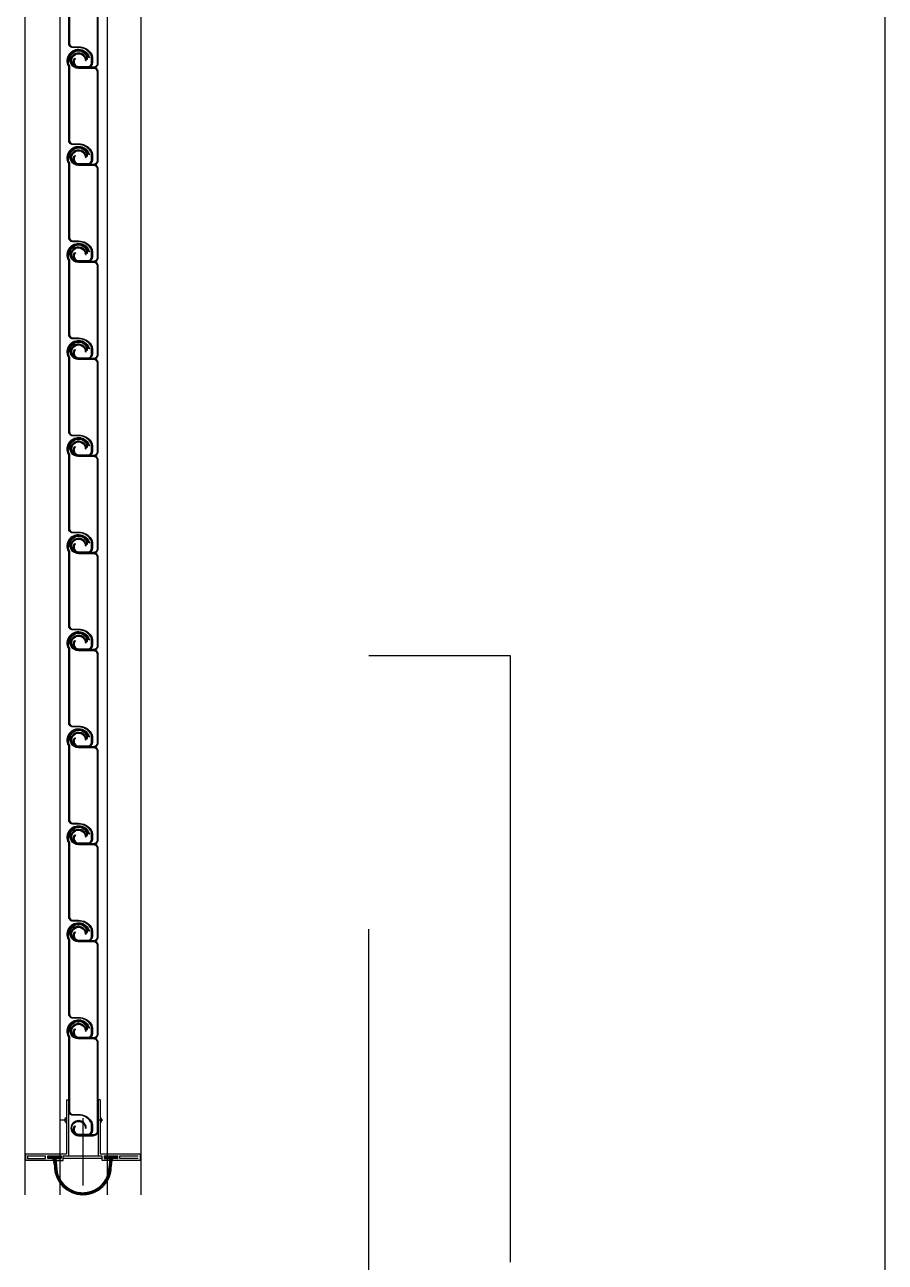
# Model space of a CAD drawing. Header units: millimetres. Extents: x 19868 to 801382, y -4805 to 85279.
# Drawn here: x 579850 to 580488, y 34979 to 35897 of the extents above; entities that cross this region are included whole.
import ezdxf

# ---------------------------------------------------------------- set-up
doc = ezdxf.new("R2010")
doc.units = ezdxf.units.MM
doc.header["$LTSCALE"] = 250
doc.linetypes.add('HID', pattern=[2.8, 1.8, -1])
for name, color, linetype in [('A-ELE-8', 8, 'Continuous'), ('A-ETC-8', 8, 'Continuous'), ('A-차수판', 7, 'Continuous')]:
    doc.layers.add(name, color=color, linetype=linetype)

# ---------------------------------------------------------------- blocks, each defined once
blk = doc.blocks.new('C9fc9bb7c')
h = blk.add_hatch()
h.set_pattern_fill('ANSI31', color=256, scale=1.161, angle=-90, style=0)
h.set_pattern_definition([(315, (-1584085.85751, 207684.84178), (0.10261887162, 0.10261887162), [])])
h.paths.add_polyline_path([(710.8, 840.09), (710.8, 897.38), (710.8, 904.52, 0.414214), (707.75, 907.57), (696.9, 907.57), (696.9, 908.16), (707.75, 908.16, -0.414214), (711.39, 904.52), (711.39, 897.38), (711.39, 840.09)])
h.paths.add_polyline_path([(690.2, 914.2), (690.79, 914.2, 0.272094), (693.98, 908.9), (692.9, 908.9, -0.234313)])
h.paths.add_polyline_path([(690.2, 914.2, -0.416993), (696.9, 920.96), (696.9, 920.38, 0.41726), (690.79, 914.2)])
h.paths.add_polyline_path([(696.9, 920.38), (696.9, 920.96, -0.414214), (703.59, 914.27), (703.01, 914.27, 0.414214)])
h.paths.add_polyline_path([(692.9, 908.9), (693.98, 908.9, 0.125086), (696.9, 908.16), (696.9, 907.57, -0.161553)])
h.paths.add_polyline_path([(707.75, 835.6), (696.9, 835.6), (696.9, 836.18), (704.06, 836.18), (707.75, 836.18, 0.414214), (710.8, 839.24), (710.8, 840.09), (711.39, 840.09), (711.39, 839.24, -0.414214)])
h.paths.add_polyline_path([(696.9, 846.25), (696.9, 846.84, -0.414214), (702.52, 841.22), (701.93, 841.22, 0.414214)])
h.paths.add_polyline_path([(691.39, 840.09, -0.474498), (696.9, 846.84), (696.9, 846.25, 0.481821), (691.99, 840.09)])
h.paths.add_polyline_path([(691.39, 840.09), (691.99, 840.09, 0.349691), (696.9, 836.18), (696.9, 835.6, -0.356394)])
h = blk.add_hatch()
h.set_pattern_fill('ANSI31', color=256, scale=1.161, angle=-90, style=0)
h.set_pattern_definition([(315, (-1584085.85751, 207612.86571), (0.10261887162, 0.10261887162), [])])
h.paths.add_polyline_path([(710.8, 768.12), (710.8, 825.4), (710.8, 832.54, 0.414214), (707.75, 835.6), (696.9, 835.6), (696.9, 836.18), (707.75, 836.18, -0.414214), (711.39, 832.54), (711.39, 825.4), (711.39, 768.12)])
h.paths.add_polyline_path([(690.2, 842.23), (690.79, 842.23, 0.272094), (693.98, 836.92), (692.9, 836.92, -0.234313)])
h.paths.add_polyline_path([(690.2, 842.23, -0.416993), (696.9, 848.99), (696.9, 848.4, 0.41726), (690.79, 842.23)])
h.paths.add_polyline_path([(696.9, 848.4), (696.9, 848.99, -0.414214), (703.59, 842.29), (703.01, 842.29, 0.414214)])
h.paths.add_polyline_path([(692.9, 836.92), (693.98, 836.92, 0.125086), (696.9, 836.18), (696.9, 835.6, -0.161553)])
h.paths.add_polyline_path([(707.75, 763.62), (696.9, 763.62), (696.9, 764.21), (704.06, 764.21), (707.75, 764.21, 0.414214), (710.8, 767.26), (710.8, 768.12), (711.39, 768.12), (711.39, 767.26, -0.414214)])
h.paths.add_polyline_path([(696.9, 774.27), (696.9, 774.86, -0.414214), (702.52, 769.24), (701.93, 769.24, 0.414214)])
h.paths.add_polyline_path([(691.39, 768.12, -0.474498), (696.9, 774.86), (696.9, 774.27, 0.481821), (691.99, 768.12)])
h.paths.add_polyline_path([(691.39, 768.12), (691.99, 768.12, 0.349691), (696.9, 764.21), (696.9, 763.62, -0.356394)])
h = blk.add_hatch()
h.set_pattern_fill('ANSI31', color=256, scale=1.161, angle=-90, style=0)
h.set_pattern_definition([(315, (-1584085.85751, 207540.88964), (0.10261887162, 0.10261887162), [])])
h.paths.add_polyline_path([(710.8, 696.14), (710.8, 753.43), (710.8, 760.56, 0.414214), (707.75, 763.62), (696.9, 763.62), (696.9, 764.21), (707.75, 764.21, -0.414214), (711.39, 760.56), (711.39, 753.43), (711.39, 696.14)])
h.paths.add_polyline_path([(690.2, 770.25), (690.79, 770.25, 0.272094), (693.98, 764.95), (692.9, 764.95, -0.234313)])
h.paths.add_polyline_path([(690.2, 770.25, -0.416993), (696.9, 777.01), (696.9, 776.42, 0.41726), (690.79, 770.25)])
h.paths.add_polyline_path([(696.9, 776.42), (696.9, 777.01, -0.414214), (703.59, 770.31), (703.01, 770.31, 0.414214)])
h.paths.add_polyline_path([(692.9, 764.95), (693.98, 764.95, 0.125086), (696.9, 764.21), (696.9, 763.62, -0.161553)])
h.paths.add_polyline_path([(707.75, 691.64), (696.9, 691.64), (696.9, 692.23), (704.06, 692.23), (707.75, 692.23, 0.414214), (710.8, 695.28), (710.8, 696.14), (711.39, 696.14), (711.39, 695.28, -0.414214)])
h.paths.add_polyline_path([(696.9, 702.3), (696.9, 702.88, -0.414214), (702.52, 697.26), (701.93, 697.26, 0.414214)])
h.paths.add_polyline_path([(691.39, 696.14, -0.474498), (696.9, 702.88), (696.9, 702.3, 0.481821), (691.99, 696.14)])
h.paths.add_polyline_path([(691.39, 696.14), (691.99, 696.14, 0.349691), (696.9, 692.23), (696.9, 691.64, -0.356394)])
h = blk.add_hatch()
h.set_pattern_fill('ANSI31', color=256, scale=1.161, angle=-90, style=0)
h.set_pattern_definition([(315, (-1584085.85751, 207468.91357), (0.10261887162, 0.10261887162), [])])
h.paths.add_polyline_path([(710.8, 624.16), (710.8, 681.45), (710.8, 688.59, 0.414214), (707.75, 691.64), (696.9, 691.64), (696.9, 692.23), (707.75, 692.23, -0.414214), (711.39, 688.59), (711.39, 681.45), (711.39, 624.16)])
h.paths.add_polyline_path([(690.2, 698.27), (690.79, 698.27, 0.272094), (693.98, 692.97), (692.9, 692.97, -0.234313)])
h.paths.add_polyline_path([(690.2, 698.27, -0.416993), (696.9, 705.03), (696.9, 704.45, 0.41726), (690.79, 698.27)])
h.paths.add_polyline_path([(696.9, 704.45), (696.9, 705.03, -0.414214), (703.59, 698.34), (703.01, 698.34, 0.414214)])
h.paths.add_polyline_path([(692.9, 692.97), (693.98, 692.97, 0.125086), (696.9, 692.23), (696.9, 691.64, -0.161553)])
h.paths.add_polyline_path([(707.75, 619.67), (696.9, 619.67), (696.9, 620.25), (704.06, 620.25), (707.75, 620.25, 0.414214), (710.8, 623.31), (710.8, 624.16), (711.39, 624.16), (711.39, 623.31, -0.414214)])
h.paths.add_polyline_path([(696.9, 630.32), (696.9, 630.91, -0.414214), (702.52, 625.29), (701.93, 625.29, 0.414214)])
h.paths.add_polyline_path([(691.39, 624.16, -0.474498), (696.9, 630.91), (696.9, 630.32, 0.481821), (691.99, 624.16)])
h.paths.add_polyline_path([(691.39, 624.16), (691.99, 624.16, 0.349691), (696.9, 620.25), (696.9, 619.67, -0.356394)])
h = blk.add_hatch()
h.set_pattern_fill('ANSI31', color=256, scale=1.161, angle=-90, style=0)
h.set_pattern_definition([(315, (-1584085.85751, 207396.9375), (0.10261887162, 0.10261887162), [])])
h.paths.add_polyline_path([(710.8, 552.19), (710.8, 609.47), (710.8, 616.61, 0.414214), (707.75, 619.67), (696.9, 619.67), (696.9, 620.25), (707.75, 620.25, -0.414214), (711.39, 616.61), (711.39, 609.47), (711.39, 552.19)])
h.paths.add_polyline_path([(690.2, 626.3), (690.79, 626.3, 0.272094), (693.98, 620.99), (692.9, 620.99, -0.234313)])
h.paths.add_polyline_path([(690.2, 626.3, -0.416993), (696.9, 633.06), (696.9, 632.47, 0.41726), (690.79, 626.3)])
h.paths.add_polyline_path([(696.9, 632.47), (696.9, 633.06, -0.414214), (703.59, 626.36), (703.01, 626.36, 0.414214)])
h.paths.add_polyline_path([(692.9, 620.99), (693.98, 620.99, 0.125086), (696.9, 620.25), (696.9, 619.67, -0.161553)])
h.paths.add_polyline_path([(707.75, 547.69), (696.9, 547.69), (696.9, 548.28), (704.06, 548.28), (707.75, 548.28, 0.414214), (710.8, 551.33), (710.8, 552.19), (711.39, 552.19), (711.39, 551.33, -0.414214)])
h.paths.add_polyline_path([(696.9, 558.34), (696.9, 558.93, -0.414214), (702.52, 553.31), (701.93, 553.31, 0.414214)])
h.paths.add_polyline_path([(691.39, 552.19, -0.474498), (696.9, 558.93), (696.9, 558.34, 0.481821), (691.99, 552.19)])
h.paths.add_polyline_path([(691.39, 552.19), (691.99, 552.19, 0.349691), (696.9, 548.28), (696.9, 547.69, -0.356394)])
h = blk.add_hatch()
h.set_pattern_fill('ANSI31', color=256, scale=1.161, angle=-90, style=0)
h.set_pattern_definition([(315, (-1584085.85751, 207324.96143), (0.10261887162, 0.10261887162), [])])
h.paths.add_polyline_path([(710.8, 480.21), (710.8, 537.5), (710.8, 544.64, 0.414214), (707.75, 547.69), (696.9, 547.69), (696.9, 548.28), (707.75, 548.28, -0.414214), (711.39, 544.64), (711.39, 537.5), (711.39, 480.21)])
h.paths.add_polyline_path([(690.2, 554.32), (690.79, 554.32, 0.272094), (693.98, 549.02), (692.9, 549.02, -0.234313)])
h.paths.add_polyline_path([(690.2, 554.32, -0.416993), (696.9, 561.08), (696.9, 560.49, 0.41726), (690.79, 554.32)])
h.paths.add_polyline_path([(696.9, 560.49), (696.9, 561.08, -0.414214), (703.59, 554.39), (703.01, 554.39, 0.414214)])
h.paths.add_polyline_path([(692.9, 549.02), (693.98, 549.02, 0.125086), (696.9, 548.28), (696.9, 547.69, -0.161553)])
h.paths.add_polyline_path([(707.75, 475.71), (696.9, 475.71), (696.9, 476.3), (704.06, 476.3), (707.75, 476.3, 0.414214), (710.8, 479.36), (710.8, 480.21), (711.39, 480.21), (711.39, 479.36, -0.414214)])
h.paths.add_polyline_path([(696.9, 486.37), (696.9, 486.95, -0.414214), (702.52, 481.33), (701.93, 481.33, 0.414214)])
h.paths.add_polyline_path([(691.39, 480.21, -0.474498), (696.9, 486.95), (696.9, 486.37, 0.481821), (691.99, 480.21)])
h.paths.add_polyline_path([(691.39, 480.21), (691.99, 480.21, 0.349691), (696.9, 476.3), (696.9, 475.71, -0.356394)])
h = blk.add_hatch()
h.set_pattern_fill('ANSI31', color=256, scale=1.161, angle=-90, style=0)
h.set_pattern_definition([(315, (-1584085.85751, 207252.98536), (0.10261887162, 0.10261887162), [])])
h.paths.add_polyline_path([(710.8, 408.23), (710.8, 465.52), (710.8, 472.66, 0.414214), (707.75, 475.71), (696.9, 475.71), (696.9, 476.3), (707.75, 476.3, -0.414214), (711.39, 472.66), (711.39, 465.52), (711.39, 408.23)])
h.paths.add_polyline_path([(690.2, 482.35), (690.79, 482.35, 0.272094), (693.98, 477.04), (692.9, 477.04, -0.234313)])
h.paths.add_polyline_path([(690.2, 482.35, -0.416993), (696.9, 489.11), (696.9, 488.52, 0.41726), (690.79, 482.35)])
h.paths.add_polyline_path([(696.9, 488.52), (696.9, 489.11, -0.414214), (703.59, 482.41), (703.01, 482.41, 0.414214)])
h.paths.add_polyline_path([(692.9, 477.04), (693.98, 477.04, 0.125086), (696.9, 476.3), (696.9, 475.71, -0.161553)])
h.paths.add_polyline_path([(707.75, 403.74), (696.9, 403.74), (696.9, 404.33), (704.06, 404.33), (707.75, 404.33, 0.414214), (710.8, 407.38), (710.8, 408.23), (711.39, 408.23), (711.39, 407.38, -0.414214)])
h.paths.add_polyline_path([(696.9, 414.39), (696.9, 414.98, -0.414214), (702.52, 409.36), (701.93, 409.36, 0.414214)])
h.paths.add_polyline_path([(691.39, 408.23, -0.474498), (696.9, 414.98), (696.9, 414.39, 0.481821), (691.99, 408.23)])
h.paths.add_polyline_path([(691.39, 408.23), (691.99, 408.23, 0.349691), (696.9, 404.33), (696.9, 403.74, -0.356394)])
h = blk.add_hatch()
h.set_pattern_fill('ANSI31', color=256, scale=1.161, angle=-90, style=0)
h.set_pattern_definition([(315, (-1584085.85751, 207181.00929), (0.10261887162, 0.10261887162), [])])
h.paths.add_polyline_path([(710.8, 336.26), (710.8, 393.55), (710.8, 400.68, 0.414214), (707.75, 403.74), (696.9, 403.74), (696.9, 404.33), (707.75, 404.33, -0.414214), (711.39, 400.68), (711.39, 393.55), (711.39, 336.26)])
h.paths.add_polyline_path([(690.2, 410.37), (690.79, 410.37, 0.272094), (693.98, 405.07), (692.9, 405.07, -0.234313)])
h.paths.add_polyline_path([(690.2, 410.37, -0.416993), (696.9, 417.13), (696.9, 416.54, 0.41726), (690.79, 410.37)])
h.paths.add_polyline_path([(696.9, 416.54), (696.9, 417.13, -0.414214), (703.59, 410.43), (703.01, 410.43, 0.414214)])
h.paths.add_polyline_path([(692.9, 405.07), (693.98, 405.07, 0.125086), (696.9, 404.33), (696.9, 403.74, -0.161553)])
h.paths.add_polyline_path([(707.75, 331.76), (696.9, 331.76), (696.9, 332.35), (704.06, 332.35), (707.75, 332.35, 0.414214), (710.8, 335.4), (710.8, 336.26), (711.39, 336.26), (711.39, 335.4, -0.414214)])
h.paths.add_polyline_path([(696.9, 342.42), (696.9, 343, -0.414214), (702.52, 337.38), (701.93, 337.38, 0.414214)])
h.paths.add_polyline_path([(691.39, 336.26, -0.474498), (696.9, 343), (696.9, 342.42, 0.481821), (691.99, 336.26)])
h.paths.add_polyline_path([(691.39, 336.26), (691.99, 336.26, 0.349691), (696.9, 332.35), (696.9, 331.76, -0.356394)])
h = blk.add_hatch()
h.set_pattern_fill('ANSI31', color=256, scale=1.161, angle=-90, style=0)
h.set_pattern_definition([(315, (-1584085.85751, 207109.03322), (0.10261887162, 0.10261887162), [])])
h.paths.add_polyline_path([(710.8, 264.28), (710.8, 321.57), (710.8, 328.71, 0.414214), (707.75, 331.76), (696.9, 331.76), (696.9, 332.35), (707.75, 332.35, -0.414214), (711.39, 328.71), (711.39, 321.57), (711.39, 264.28)])
h.paths.add_polyline_path([(690.2, 338.39), (690.79, 338.39, 0.272094), (693.98, 333.09), (692.9, 333.09, -0.234313)])
h.paths.add_polyline_path([(690.2, 338.39, -0.416993), (696.9, 345.15), (696.9, 344.57, 0.41726), (690.79, 338.39)])
h.paths.add_polyline_path([(696.9, 344.57), (696.9, 345.15, -0.414214), (703.59, 338.46), (703.01, 338.46, 0.414214)])
h.paths.add_polyline_path([(692.9, 333.09), (693.98, 333.09, 0.125086), (696.9, 332.35), (696.9, 331.76, -0.161553)])
h.paths.add_polyline_path([(707.75, 259.79), (696.9, 259.79), (696.9, 260.37), (704.06, 260.37), (707.75, 260.37, 0.414214), (710.8, 263.43), (710.8, 264.28), (711.39, 264.28), (711.39, 263.43, -0.414214)])
h.paths.add_polyline_path([(696.9, 270.44), (696.9, 271.03, -0.414214), (702.52, 265.41), (701.93, 265.41, 0.414214)])
h.paths.add_polyline_path([(691.39, 264.28, -0.474498), (696.9, 271.03), (696.9, 270.44, 0.481821), (691.99, 264.28)])
h.paths.add_polyline_path([(691.39, 264.28), (691.99, 264.28, 0.349691), (696.9, 260.37), (696.9, 259.79, -0.356394)])
h = blk.add_hatch()
h.set_pattern_fill('ANSI31', color=256, scale=1.161, angle=-90, style=0)
h.set_pattern_definition([(315, (-1584085.85751, 207037.05715), (0.10261887162, 0.10261887162), [])])
h.paths.add_polyline_path([(710.8, 192.31), (710.8, 249.59), (710.8, 256.73, 0.414214), (707.75, 259.79), (696.9, 259.79), (696.9, 260.37), (707.75, 260.37, -0.414214), (711.39, 256.73), (711.39, 249.59), (711.39, 192.31)])
h.paths.add_polyline_path([(690.2, 266.42), (690.79, 266.42, 0.272094), (693.98, 261.11), (692.9, 261.11, -0.234313)])
h.paths.add_polyline_path([(690.2, 266.42, -0.416993), (696.9, 273.18), (696.9, 272.59, 0.41726), (690.79, 266.42)])
h.paths.add_polyline_path([(696.9, 272.59), (696.9, 273.18, -0.414214), (703.59, 266.48), (703.01, 266.48, 0.414214)])
h.paths.add_polyline_path([(692.9, 261.11), (693.98, 261.11, 0.125086), (696.9, 260.37), (696.9, 259.79, -0.161553)])
h.paths.add_polyline_path([(707.75, 187.81), (696.9, 187.81), (696.9, 188.4), (704.06, 188.4), (707.75, 188.4, 0.414214), (710.8, 191.45), (710.8, 192.31), (711.39, 192.31), (711.39, 191.45, -0.414214)])
h.paths.add_polyline_path([(696.9, 198.46), (696.9, 199.05, -0.414214), (702.52, 193.43), (701.93, 193.43, 0.414214)])
h.paths.add_polyline_path([(691.39, 192.31, -0.474498), (696.9, 199.05), (696.9, 198.46, 0.481821), (691.99, 192.31)])
h.paths.add_polyline_path([(691.39, 192.31), (691.99, 192.31, 0.349691), (696.9, 188.4), (696.9, 187.81, -0.356394)])
h = blk.add_hatch()
h.set_pattern_fill('ANSI31', color=256, scale=1.161, angle=-90, style=0)
h.set_pattern_definition([(315, (-1584085.85751, 206965.08108), (0.10261887162, 0.10261887162), [])])
h.paths.add_polyline_path([(710.8, 120.33), (710.8, 177.62), (710.8, 184.76, 0.414214), (707.75, 187.81), (696.9, 187.81), (696.9, 188.4), (707.75, 188.4, -0.414214), (711.39, 184.76), (711.39, 177.62), (711.39, 120.33)])
h.paths.add_polyline_path([(690.2, 194.44), (690.79, 194.44, 0.272094), (693.98, 189.14), (692.9, 189.14, -0.234313)])
h.paths.add_polyline_path([(690.2, 194.44, -0.416993), (696.9, 201.2), (696.9, 200.61, 0.41726), (690.79, 194.44)])
h.paths.add_polyline_path([(696.9, 200.61), (696.9, 201.2, -0.414214), (703.59, 194.51), (703.01, 194.51, 0.414214)])
h.paths.add_polyline_path([(692.9, 189.14), (693.98, 189.14, 0.125086), (696.9, 188.4), (696.9, 187.81, -0.161553)])
h.paths.add_polyline_path([(707.75, 115.83), (696.9, 115.83), (696.9, 116.42), (704.06, 116.42), (707.75, 116.42, 0.414214), (710.8, 119.48), (710.8, 120.33), (711.39, 120.33), (711.39, 119.48, -0.414214)])
h.paths.add_polyline_path([(696.9, 126.49), (696.9, 127.07, -0.414214), (702.52, 121.45), (701.93, 121.45, 0.414214)])
h.paths.add_polyline_path([(691.39, 120.33, -0.474498), (696.9, 127.07), (696.9, 126.49, 0.481821), (691.99, 120.33)])
h.paths.add_polyline_path([(691.39, 120.33), (691.99, 120.33, 0.349691), (696.9, 116.42), (696.9, 115.83, -0.356394)])
h = blk.add_hatch()
h.set_pattern_fill('ANSI31', color=256, scale=1.161, angle=-90, style=0)
h.set_pattern_definition([(315, (-1584085.85751, 206893.10501), (0.10261887162, 0.10261887162), [])])
h.paths.add_polyline_path([(710.8, 48.35), (710.8, 105.64), (710.8, 112.78, 0.414214), (707.75, 115.83), (696.9, 115.83), (696.9, 116.42), (707.75, 116.42, -0.414214), (711.39, 112.78), (711.39, 105.64), (711.39, 48.35)])
h.paths.add_polyline_path([(690.2, 122.47), (690.79, 122.47, 0.272094), (693.98, 117.16), (692.9, 117.16, -0.234313)])
h.paths.add_polyline_path([(690.2, 122.47, -0.416993), (696.9, 129.22), (696.9, 128.64, 0.41726), (690.79, 122.47)])
h.paths.add_polyline_path([(696.9, 128.64), (696.9, 129.22, -0.414214), (703.59, 122.53), (703.01, 122.53, 0.414214)])
h.paths.add_polyline_path([(692.9, 117.16), (693.98, 117.16, 0.125086), (696.9, 116.42), (696.9, 115.83, -0.161553)])
h.paths.add_polyline_path([(707.75, 43.86), (696.9, 43.86), (696.9, 44.44), (704.06, 44.44), (707.75, 44.44, 0.414214), (710.8, 47.5), (710.8, 48.35), (711.39, 48.35), (711.39, 47.5, -0.414214)])
h.paths.add_polyline_path([(696.9, 54.51), (696.9, 55.1, -0.414214), (702.52, 49.48), (701.93, 49.48, 0.414214)])
h.paths.add_polyline_path([(691.39, 48.35, -0.474498), (696.9, 55.1), (696.9, 54.51, 0.481821), (691.99, 48.35)])
h.paths.add_polyline_path([(691.39, 48.35), (691.99, 48.35, 0.349691), (696.9, 44.44), (696.9, 43.86, -0.356394)])
h = blk.add_hatch()
h.set_pattern_fill('ANSI31', color=256, style=0)
h.set_pattern_definition([(45, (-1587511.73469, 204731.9144), (-0.088388347648, 0.088388347648), [])])
h.paths.add_polyline_path([(719.61, 21.06), (719.9, 25.4), (720, 25.4), (720, 26.9), (716, 26.9), (716, 27.9), (726, 27.9), (726, 26.9), (722, 26.9), (721.17, 21.06, -0.415754), (700, 0), (700, 1.56, 0.415877)])
h.paths.add_polyline_path([(678, 26.9), (674, 26.9), (674, 27.9), (684, 27.9), (684, 26.9), (680, 26.9), (680, 25.4), (680.18, 25.4), (680.63, 21.74, 0.422791), (700, 1.56), (700, 0, -0.412675), (679.05, 21.06)])
for p, q in [((657, 6080.32), (657, 0)), ((683, 6083.07), (683, 0)), ((718, 6083.07), (718, 0)), ((743, 6080.32), (743, 0)), ((696.9, 836.18), (696.9, 836.68)), ((696.9, 836.68), (704.27, 836.68)), ((696.9, 764.21), (696.9, 764.71)), ((696.9, 764.71), (704.27, 764.71)), ((696.9, 692.23), (696.9, 692.73)), ((696.9, 692.73), (704.27, 692.73)), ((696.9, 620.25), (696.9, 620.75)), ((696.9, 620.75), (704.27, 620.75)), ((696.9, 548.28), (696.9, 548.78)), ((696.9, 548.78), (704.27, 548.78)), ((696.9, 476.3), (696.9, 476.8)), ((696.9, 476.8), (704.27, 476.8)), ((696.9, 404.33), (696.9, 404.83)), ((696.9, 404.83), (704.27, 404.83)), ((696.9, 332.35), (696.9, 332.85)), ((696.9, 332.85), (704.27, 332.85)), ((696.9, 260.37), (696.9, 260.87)), ((696.9, 260.87), (704.27, 260.87)), ((696.9, 188.4), (696.9, 188.9)), ((696.9, 188.9), (704.27, 188.9)), ((696.9, 116.42), (696.9, 116.92)), ((696.9, 116.92), (704.27, 116.92)), ((687.86, 70.44, 0), (689.36, 70.44, 0)), ((687.86, 70.4, 0), (687.86, 30.4, 0)), ((689.36, 70.44, 0), (689.36, 28.9, 0)), ((712.84, 70.4, 0), (711.34, 70.4, 0)), ((711.34, 70.4, 0), (711.34, 28.9, 0)), ((712.84, 70.4, 0), (712.84, 30.4, 0)), ((688.45, 55.4, 0), (683.29, 55.4, 0)), ((700, 56.94, 0), (700, 6.94, 0)), ((714.79, 55.4, 0), (710.59, 55.4, 0)), ((657.5, 30.4, 0), (688.07, 30.4, 0)), ((657.5, 30.4, 0), (657.5, 25.4, 0)), ((659, 28.9, 0), (659, 26.81, 0)), ((659, 28.9, 0), (672.5, 28.9, 0)), ((672.5, 26.9, 0), (672.5, 28.9, 0)), ((674, 28.9, 0), (684, 28.9, 0)), ((674, 26.9, 0), (674, 28.9, 0)), ((684, 27.9, 0), (674, 27.9, 0)), ((684, 28.9, 0), (684, 26.9, 0)), ((685.5, 28.9, 0), (714.5, 28.9, 0)), ((685.5, 25.4, 0), (685.5, 28.9, 0)), ((712.84, 30.4, 0), (742.5, 30.4, 0)), ((714.5, 25.4, 0), (714.5, 28.9, 0)), ((716, 28.9, 0), (726, 28.9, 0)), ((716, 28.9, 0), (716, 26.9, 0)), ((726, 27.9, 0), (716, 27.9, 0)), ((726, 26.9, 0), (726, 28.9, 0)), ((727.5, 28.9, 0), (741, 28.9, 0)), ((727.5, 26.9, 0), (727.5, 28.9, 0)), ((742.5, 30.4, 0), (742.5, 25.4, 0)), ((678, 25.4, 0), (657.5, 25.4, 0)), ((659, 26.9, 0), (672.5, 26.9, 0)), ((678, 26.9, 0), (674, 26.9, 0)), ((678, 25.4, 0), (678, 26.9, 0)), ((678, 26.9, 0), (679.05, 21.06, 0)), ((680, 26.9, 0), (684, 26.9, 0)), ((680, 26.9, 0), (680, 25.4, 0)), ((680, 26.9, 0), (680.64, 21.63, 0)), ((680, 25.4, 0), (685.5, 25.4, 0)), ((714.5, 26.9, 0), (685.5, 26.9, 0)), ((720, 25.4, 0), (714.5, 25.4, 0)), ((716, 26.9, 0), (720, 26.9, 0)), ((720, 26.9, 0), (719.61, 21.06, 0)), ((720, 26.9, 0), (720, 25.4, 0)), ((721.17, 21.06, 0), (722, 26.9, 0)), ((726, 26.9, 0), (722, 26.9, 0)), ((722, 25.4, 0), (722, 26.9, 0)), ((742.5, 25.4, 0), (722, 25.4, 0)), ((741, 26.9, 0), (727.5, 26.9, 0))]:
    blk.add_line(p, q)
for points in [[(690.15, 897.38), (690.15, 853.85, 0.414214), (692.62, 851.38), (696.9, 851.38, -0.251984), (706.32, 846.31, -0.146897), (707.11, 843.67), (707.11, 839.24, -0.414214), (704.06, 836.18), (696.9, 836.18, -0.668179), (694.13, 842.86), (694.55, 842.44, 0.668179), (696.9, 836.77), (704.06, 836.77, 0.414214), (706.53, 839.24), (706.53, 843.67, 0.146897), (705.83, 845.99, 0.251984), (696.9, 850.79), (692.62, 850.79, -0.414214), (689.57, 853.85), (689.57, 897.38)], [(710.8, 897.38), (710.8, 839.24, -0.414214), (707.75, 836.18), (696.9, 836.18, -2.414214), (701.93, 841.22), (702.52, 841.22, 2.414214), (696.9, 835.6), (707.75, 835.6, 0.414214), (711.39, 839.24), (711.39, 897.38)], [(689.57, 825.4), (689.57, 837.05, -1.129258), (705, 843.4), (704.44, 843.24, 1.140281), (690.15, 837.21), (690.15, 825.4)], [(711.39, 825.4), (711.39, 832.54, 0.414214), (707.75, 836.18), (696.9, 836.18, -2.414214), (703.01, 842.29), (703.59, 842.29, 2.414214), (696.9, 835.6), (707.75, 835.6, -0.414214), (710.8, 832.54), (710.8, 825.4)], [(690.15, 825.4), (690.15, 781.87, 0.414214), (692.62, 779.4), (696.9, 779.4, -0.251984), (706.32, 774.33, -0.146897), (707.11, 771.7), (707.11, 767.26, -0.414214), (704.06, 764.21), (696.9, 764.21, -0.668179), (694.13, 770.88), (694.55, 770.46, 0.668179), (696.9, 764.79), (704.06, 764.79, 0.414214), (706.53, 767.26), (706.53, 771.7, 0.146897), (705.83, 774.01, 0.251984), (696.9, 778.82), (692.62, 778.82, -0.414214), (689.57, 781.87), (689.57, 825.4)], [(710.8, 825.4), (710.8, 767.26, -0.414214), (707.75, 764.21), (696.9, 764.21, -2.414214), (701.93, 769.24), (702.52, 769.24, 2.414214), (696.9, 763.62), (707.75, 763.62, 0.414214), (711.39, 767.26), (711.39, 825.4)], [(689.57, 753.43), (689.57, 765.08, -1.129258), (705, 771.42), (704.44, 771.27, 1.140281), (690.15, 765.23), (690.15, 753.43)], [(711.39, 753.43), (711.39, 760.56, 0.414214), (707.75, 764.21), (696.9, 764.21, -2.414214), (703.01, 770.31), (703.59, 770.31, 2.414214), (696.9, 763.62), (707.75, 763.62, -0.414214), (710.8, 760.56), (710.8, 753.43)], [(690.15, 753.43), (690.15, 709.9, 0.414214), (692.62, 707.43), (696.9, 707.43, -0.251984), (706.32, 702.36, -0.146897), (707.11, 699.72), (707.11, 695.28, -0.414214), (704.06, 692.23), (696.9, 692.23, -0.668179), (694.13, 698.9), (694.55, 698.49, 0.668179), (696.9, 692.82), (704.06, 692.82, 0.414214), (706.53, 695.28), (706.53, 699.72, 0.146897), (705.83, 702.03, 0.251984), (696.9, 706.84), (692.62, 706.84, -0.414214), (689.57, 709.9), (689.57, 753.43)], [(710.8, 753.43), (710.8, 695.28, -0.414214), (707.75, 692.23), (696.9, 692.23, -2.414214), (701.93, 697.26), (702.52, 697.26, 2.414214), (696.9, 691.64), (707.75, 691.64, 0.414214), (711.39, 695.28), (711.39, 753.43)], [(689.57, 681.45), (689.57, 693.1, -1.129258), (705, 699.45), (704.44, 699.29, 1.140281), (690.15, 693.26), (690.15, 681.45)], [(711.39, 681.45), (711.39, 688.59, 0.414214), (707.75, 692.23), (696.9, 692.23, -2.414214), (703.01, 698.34), (703.59, 698.34, 2.414214), (696.9, 691.64), (707.75, 691.64, -0.414214), (710.8, 688.59), (710.8, 681.45)], [(690.15, 681.45), (690.15, 637.92, 0.414214), (692.62, 635.45), (696.9, 635.45, -0.251984), (706.32, 630.38, -0.146897), (707.11, 627.74), (707.11, 623.31, -0.414214), (704.06, 620.25), (696.9, 620.25, -0.668179), (694.13, 626.93), (694.55, 626.51, 0.668179), (696.9, 620.84), (704.06, 620.84, 0.414214), (706.53, 623.31), (706.53, 627.74, 0.146897), (705.83, 630.06, 0.251984), (696.9, 634.87), (692.62, 634.87, -0.414214), (689.57, 637.92), (689.57, 681.45)], [(710.8, 681.45), (710.8, 623.31, -0.414214), (707.75, 620.25), (696.9, 620.25, -2.414214), (701.93, 625.29), (702.52, 625.29, 2.414214), (696.9, 619.67), (707.75, 619.67, 0.414214), (711.39, 623.31), (711.39, 681.45)], [(689.57, 609.47), (689.57, 621.12, -1.129258), (705, 627.47), (704.44, 627.31, 1.140281), (690.15, 621.28), (690.15, 609.47)], [(711.39, 609.47), (711.39, 616.61, 0.414214), (707.75, 620.25), (696.9, 620.25, -2.414214), (703.01, 626.36), (703.59, 626.36, 2.414214), (696.9, 619.67), (707.75, 619.67, -0.414214), (710.8, 616.61), (710.8, 609.47)], [(690.15, 609.47), (690.15, 565.94, 0.414214), (692.62, 563.48), (696.9, 563.48, -0.251984), (706.32, 558.41, -0.146897), (707.11, 555.77), (707.11, 551.33, -0.414214), (704.06, 548.28), (696.9, 548.28, -0.668179), (694.13, 554.95), (694.55, 554.54, 0.668179), (696.9, 548.86), (704.06, 548.86, 0.414214), (706.53, 551.33), (706.53, 555.77, 0.146897), (705.83, 558.08, 0.251984), (696.9, 562.89), (692.62, 562.89, -0.414214), (689.57, 565.94), (689.57, 609.47)], [(710.8, 609.47), (710.8, 551.33, -0.414214), (707.75, 548.28), (696.9, 548.28, -2.414214), (701.93, 553.31), (702.52, 553.31, 2.414214), (696.9, 547.69), (707.75, 547.69, 0.414214), (711.39, 551.33), (711.39, 609.47)], [(689.57, 537.5), (689.57, 549.15, -1.129258), (705, 555.49), (704.44, 555.34, 1.140281), (690.15, 549.31), (690.15, 537.5)], [(711.39, 537.5), (711.39, 544.64, 0.414214), (707.75, 548.28), (696.9, 548.28, -2.414214), (703.01, 554.39), (703.59, 554.39, 2.414214), (696.9, 547.69), (707.75, 547.69, -0.414214), (710.8, 544.64), (710.8, 537.5)], [(690.15, 537.5), (690.15, 493.97, 0.414214), (692.62, 491.5), (696.9, 491.5, -0.251984), (706.32, 486.43, -0.146897), (707.11, 483.79), (707.11, 479.36, -0.414214), (704.06, 476.3), (696.9, 476.3, -0.668179), (694.13, 482.98), (694.55, 482.56, 0.668179), (696.9, 476.89), (704.06, 476.89, 0.414214), (706.53, 479.36), (706.53, 483.79, 0.146897), (705.83, 486.11, 0.251984), (696.9, 490.91), (692.62, 490.91, -0.414214), (689.57, 493.97), (689.57, 537.5)], [(710.8, 537.5), (710.8, 479.36, -0.414214), (707.75, 476.3), (696.9, 476.3, -2.414214), (701.93, 481.33), (702.52, 481.33, 2.414214), (696.9, 475.71), (707.75, 475.71, 0.414214), (711.39, 479.36), (711.39, 537.5)], [(689.57, 465.52), (689.57, 477.17, -1.129258), (705, 483.52), (704.44, 483.36, 1.140281), (690.15, 477.33), (690.15, 465.52)], [(711.39, 465.52), (711.39, 472.66, 0.414214), (707.75, 476.3), (696.9, 476.3, -2.414214), (703.01, 482.41), (703.59, 482.41, 2.414214), (696.9, 475.71), (707.75, 475.71, -0.414214), (710.8, 472.66), (710.8, 465.52)], [(690.15, 465.52), (690.15, 421.99, 0.414214), (692.62, 419.52), (696.9, 419.52, -0.251984), (706.32, 414.45, -0.146897), (707.11, 411.82), (707.11, 407.38, -0.414214), (704.06, 404.33), (696.9, 404.33, -0.668179), (694.13, 411), (694.55, 410.58, 0.668179), (696.9, 404.91), (704.06, 404.91, 0.414214), (706.53, 407.38), (706.53, 411.82, 0.146897), (705.83, 414.13, 0.251984), (696.9, 418.94), (692.62, 418.94, -0.414214), (689.57, 421.99), (689.57, 465.52)], [(710.8, 465.52), (710.8, 407.38, -0.414214), (707.75, 404.33), (696.9, 404.33, -2.414214), (701.93, 409.36), (702.52, 409.36, 2.414214), (696.9, 403.74), (707.75, 403.74, 0.414214), (711.39, 407.38), (711.39, 465.52)], [(689.57, 393.55), (689.57, 405.2, -1.129258), (705, 411.54), (704.44, 411.39, 1.140281), (690.15, 405.35), (690.15, 393.55)], [(711.39, 393.55), (711.39, 400.68, 0.414214), (707.75, 404.33), (696.9, 404.33, -2.414214), (703.01, 410.43), (703.59, 410.43, 2.414214), (696.9, 403.74), (707.75, 403.74, -0.414214), (710.8, 400.68), (710.8, 393.55)], [(690.15, 393.55), (690.15, 350.02, 0.414214), (692.62, 347.55), (696.9, 347.55, -0.251984), (706.32, 342.48, -0.146897), (707.11, 339.84), (707.11, 335.4, -0.414214), (704.06, 332.35), (696.9, 332.35, -0.668179), (694.13, 339.02), (694.55, 338.61, 0.668179), (696.9, 332.94), (704.06, 332.94, 0.414214), (706.53, 335.4), (706.53, 339.84, 0.146897), (705.83, 342.15, 0.251984), (696.9, 346.96), (692.62, 346.96, -0.414214), (689.57, 350.02), (689.57, 393.55)], [(710.8, 393.55), (710.8, 335.4, -0.414214), (707.75, 332.35), (696.9, 332.35, -2.414214), (701.93, 337.38), (702.52, 337.38, 2.414214), (696.9, 331.76), (707.75, 331.76, 0.414214), (711.39, 335.4), (711.39, 393.55)], [(689.57, 321.57), (689.57, 333.22, -1.129258), (705, 339.57), (704.44, 339.41, 1.140281), (690.15, 333.38), (690.15, 321.57)], [(711.39, 321.57), (711.39, 328.71, 0.414214), (707.75, 332.35), (696.9, 332.35, -2.414214), (703.01, 338.46), (703.59, 338.46, 2.414214), (696.9, 331.76), (707.75, 331.76, -0.414214), (710.8, 328.71), (710.8, 321.57)], [(690.15, 321.57), (690.15, 278.04, 0.414214), (692.62, 275.57), (696.9, 275.57, -0.251984), (706.32, 270.5, -0.146897), (707.11, 267.86), (707.11, 263.43, -0.414214), (704.06, 260.37), (696.9, 260.37, -0.668179), (694.13, 267.05), (694.55, 266.63, 0.668179), (696.9, 260.96), (704.06, 260.96, 0.414214), (706.53, 263.43), (706.53, 267.86, 0.146897), (705.83, 270.18, 0.251984), (696.9, 274.98), (692.62, 274.98, -0.414214), (689.57, 278.04), (689.57, 321.57)], [(710.8, 321.57), (710.8, 263.43, -0.414214), (707.75, 260.37), (696.9, 260.37, -2.414214), (701.93, 265.41), (702.52, 265.41, 2.414214), (696.9, 259.79), (707.75, 259.79, 0.414214), (711.39, 263.43), (711.39, 321.57)], [(689.57, 249.59), (689.57, 261.24, -1.129258), (705, 267.59), (704.44, 267.43, 1.140281), (690.15, 261.4), (690.15, 249.59)], [(711.39, 249.59), (711.39, 256.73, 0.414214), (707.75, 260.37), (696.9, 260.37, -2.414214), (703.01, 266.48), (703.59, 266.48, 2.414214), (696.9, 259.79), (707.75, 259.79, -0.414214), (710.8, 256.73), (710.8, 249.59)], [(690.15, 249.59), (690.15, 206.06, 0.414214), (692.62, 203.6), (696.9, 203.6, -0.251984), (706.32, 198.53, -0.146897), (707.11, 195.89), (707.11, 191.45, -0.414214), (704.06, 188.4), (696.9, 188.4, -0.668179), (694.13, 195.07), (694.55, 194.66, 0.668179), (696.9, 188.98), (704.06, 188.98, 0.414214), (706.53, 191.45), (706.53, 195.89, 0.146897), (705.83, 198.2, 0.251984), (696.9, 203.01), (692.62, 203.01, -0.414214), (689.57, 206.06), (689.57, 249.59)], [(710.8, 249.59), (710.8, 191.45, -0.414214), (707.75, 188.4), (696.9, 188.4, -2.414214), (701.93, 193.43), (702.52, 193.43, 2.414214), (696.9, 187.81), (707.75, 187.81, 0.414214), (711.39, 191.45), (711.39, 249.59)], [(689.57, 177.62), (689.57, 189.27, -1.129258), (705, 195.61), (704.44, 195.46, 1.140281), (690.15, 189.42), (690.15, 177.62)], [(711.39, 177.62), (711.39, 184.76, 0.414214), (707.75, 188.4), (696.9, 188.4, -2.414214), (703.01, 194.51), (703.59, 194.51, 2.414214), (696.9, 187.81), (707.75, 187.81, -0.414214), (710.8, 184.76), (710.8, 177.62)], [(690.15, 177.62), (690.15, 134.09, 0.414214), (692.62, 131.62), (696.9, 131.62, -0.251984), (706.32, 126.55, -0.146897), (707.11, 123.91), (707.11, 119.48, -0.414214), (704.06, 116.42), (696.9, 116.42, -0.668179), (694.13, 123.09), (694.55, 122.68, 0.668179), (696.9, 117.01), (704.06, 117.01, 0.414214), (706.53, 119.48), (706.53, 123.91, 0.146897), (705.83, 126.23, 0.251984), (696.9, 131.03), (692.62, 131.03, -0.414214), (689.57, 134.09), (689.57, 177.62)], [(710.8, 177.62), (710.8, 119.48, -0.414214), (707.75, 116.42), (696.9, 116.42, -2.414214), (701.93, 121.45), (702.52, 121.45, 2.414214), (696.9, 115.83), (707.75, 115.83, 0.414214), (711.39, 119.48), (711.39, 177.62)], [(689.57, 105.64), (689.57, 117.29, -1.129258), (705, 123.64), (704.44, 123.48, 1.140281), (690.15, 117.45), (690.15, 105.64)], [(711.39, 105.64), (711.39, 112.78, 0.414214), (707.75, 116.42), (696.9, 116.42, -2.414214), (703.01, 122.53), (703.59, 122.53, 2.414214), (696.9, 115.83), (707.75, 115.83, -0.414214), (710.8, 112.78), (710.8, 105.64)], [(690.15, 105.64), (690.15, 62.11, 0.414214), (692.62, 59.64), (696.9, 59.64, -0.251984), (706.32, 54.57, -0.146897), (707.11, 51.93), (707.11, 47.5, -0.414214), (704.06, 44.44), (696.9, 44.44, -0.668179), (694.13, 51.12), (694.55, 50.7, 0.668179), (696.9, 45.03), (704.06, 45.03, 0.414214), (706.53, 47.5), (706.53, 51.93, 0.146897), (705.83, 54.25, 0.251984), (696.9, 59.06), (692.62, 59.06, -0.414214), (689.57, 62.11), (689.57, 105.64)], [(710.8, 105.64), (710.8, 47.5, -0.414214), (707.75, 44.44), (696.9, 44.44, -2.414214), (701.93, 49.48), (702.52, 49.48, 2.414214), (696.9, 43.86), (707.75, 43.86, 0.414214), (711.39, 47.5), (711.39, 105.64)]]:
    blk.add_lwpolyline(points, format="xyb")
at = {"elevation": 0}
for points in [[(686.6, 55.22), (687.3, 55.22), (687.3, 55.66), (686.6, 55.66)], [(714.1, 55.22), (713.4, 55.22), (713.4, 55.66), (714.1, 55.66)]]:
    blk.add_lwpolyline(points, dxfattribs=at)
for centre, radius, start, end in [((688.95, 55.4, 0), 2.36, 117.47164, 173.89163), ((688.95, 55.4, 0), 2.36, 184.54443, 242.52836), ((711.75, 55.4, 0), 2.36, 6.10837, 62.52836), ((711.75, 55.4, 0), 2.36, 297.47164, 355.45557), ((700.11, 21.06, 0), 21.06, 180, 0), ((700.11, 21.06, 0), 19.5, 178.00194, 0)]:
    blk.add_arc(centre, radius, start, end)

msp = doc.modelspace()

# ---------------------------------------------------------------- linework, layer by layer
at = {"layer": 'A-ELE-8'}
msp.add_line((580488.21, 34828.93), (580488.2, 41128.93), dxfattribs=at)
at = {"layer": 'A-차수판', "color": 1, "linetype": 'HID'}
msp.add_lwpolyline([(580105.21, 34775.93), (580105.21, 35428.93), (580210.21, 35428.93), (580210.21, 34775.93)], close=True, dxfattribs=at)

# ---------------------------------------------------------------- block references
at = {"layer": 'A-ETC-8'}
msp.add_blockref('C9fc9bb7c', (579193.21, 35028.93, 0), dxfattribs=at)

doc.saveas('drawing.dxf')
